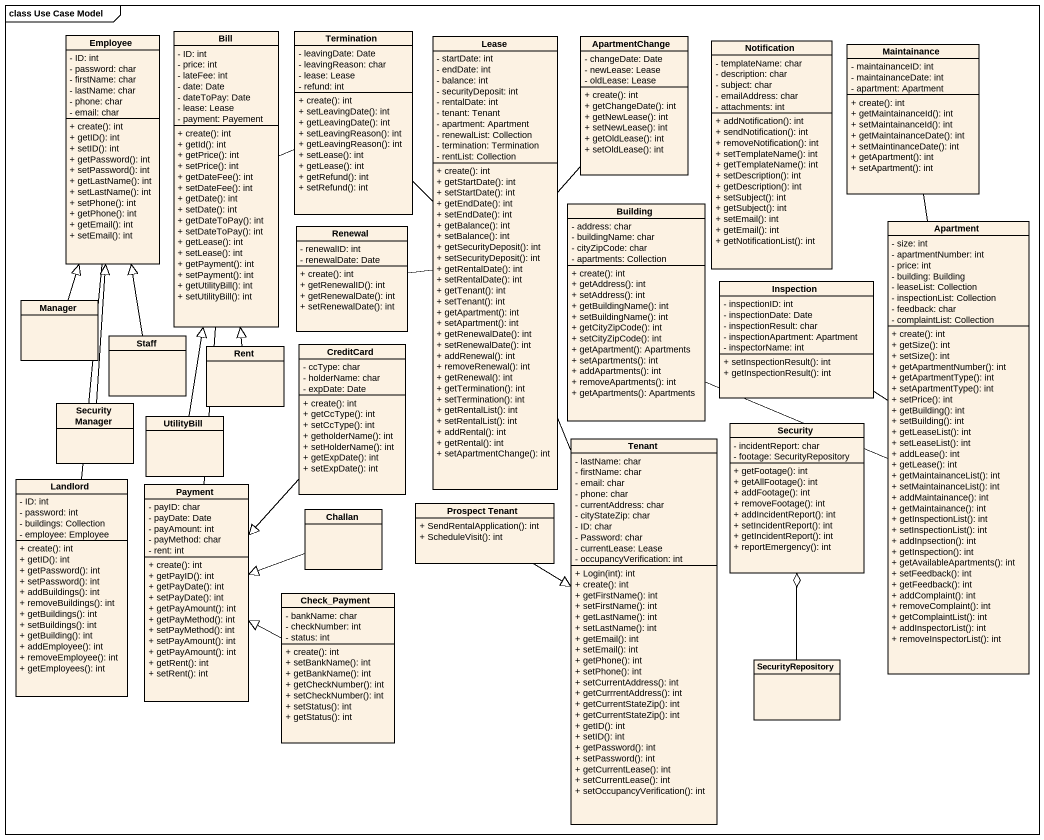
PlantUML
@startuml
mainframe class Use Case Model
hide circle
hide empty members
skinparam classAttributeIconSize 0
class Employee {
  - ID: int
  - password: char
  - firstName: char
  - lastName: char
  - phone: char
  - email: char
  + create(): int
  + getID(): int
  + setID(): int
  + getPassword(): int
  + setPassword(): int
  + getLastName(): int
  + setLastName(): int
  + setPhone(): int
  + getPhone(): int
  + getEmail(): int
  + setEmail(): int
}
class Bill {
  - ID: int
  - price: int
  - lateFee: int
  - date: Date
  - dateToPay: Date
  - lease: Lease
  - payment: Payement
  + create(): int
  + getId(): int
  + getPrice(): int
  + setPrice(): int
  + getDateFee(): int
  + setDateFee(): int
  + getDate(): int
  + setDate(): int
  + getDateToPay(): int
  + setDateToPay(): int
  + getLease(): int
  + setLease(): int
  + getPayment(): int
  + setPayment(): int
  + getUtilityBill(): int
  + setUtilityBill(): int
}
class Termination {
  - leavingDate: Date
  - leavingReason: char
  - lease: Lease
  - refund: int
  + create(): int
  + setLeavingDate(): int
  + getLeavingDate(): int
  + setLeavingReason(): int
  + getLeavingReason(): int
  + setLease(): int
  + getLease(): int
  + getRefund(): int
  + setRefund(): int
}
class Lease {
  - startDate: int
  - endDate: int
  - balance: int
  - securityDeposit: int
  - rentalDate: int
  - tenant: Tenant
  - apartment: Apartment
  - renewalList: Collection
  - termination: Termination
  - rentList: Collection
  + create(): int
  + getStartDate(): int
  + setStartDate(): int
  + getEndDate(): int
  + setEndDate(): int
  + getBalance(): int
  + setBalance(): int
  + getSecurityDeposit(): int
  + setSecurityDeposit(): int
  + getRentalDate(): int
  + setRentalDate(): int
  + getTenant(): int
  + setTenant(): int
  + getApartment(): int
  + setApartment(): int
  + getRenewalDate(): int
  + setRenewalDate(): int
  + addRenewal(): int
  + removeRenewal(): int
  + getRenewal(): int
  + getTermination(): int
  + setTermination(): int
  + getRentalList(): int
  + setRentalList(): int
  + addRental(): int
  + getRental(): int
  + setApartmentChange(): int
}
class ApartmentChange {
  - changeDate: Date
  - newLease: Lease
  - oldLease: Lease
  + create(): int
  + getChangeDate(): int
  + getNewLease(): int
  + setNewLease(): int
  + getOldLease(): int
  + setOldLease(): int
}
class Notification {
  - templateName: char
  - description: char
  - subject: char
  - emailAddress: char
  - attachments: int
  + addNotification(): int
  + sendNotification(): int
  + removeNotification(): int
  + setTemplateName(): int
  + getTemplateName(): int
  + setDescription(): int
  + getDescription(): int
  + setSubject(): int
  + getSubject(): int
  + setEmail(): int
  + getEmail(): int
  + getNotificationList(): int
}
class Maintainance {
  - maintainanceID: int
  - maintainanceDate: int
  - apartment: Apartment
  + create(): int
  + getMaintainanceId(): int
  + setMaintainanceId(): int
  + getMaintainanceDate(): int
  + setMaintinanceDate(): int
  + getApartment(): int
  + setApartment(): int
}
class Renewal {
  - renewalID: int
  - renewalDate: Date
  + create(): int
  + getRenewalID(): int
  + getRenewalDate(): int
  + setRenewalDate(): int
}
class Building {
  - address: char
  - buildingName: char
  - cityZipCode: char
  - apartments: Collection
  + create(): int
  + getAddress(): int
  + setAddress(): int
  + getBuildingName(): int
  + setBuildingName(): int
  + getCityZipCode(): int
  + setCityZipCode(): int
  + getApartment(): Apartments
  + setApartments(): int
  + addApartments(): int
  + removeApartments(): int
  + getApartments(): Apartments
}
class Apartment {
  - size: int
  - apartmentNumber: int
  - price: int
  - building: Building
  - leaseList: Collection
  - inspectionList: Collection
  - feedback: char
  - complaintList: Collection
  + create(): int
  + getSize(): int
  + setSize(): int
  + getApartmentNumber(): int
  + getApartmentType(): int
  + setApartmentType(): int
  + setPrice(): int
  + getBuilding(): int
  + setBuilding(): int
  + getLeaseList(): int
  + setLeaseList(): int
  + addLease(): int
  + getLease(): int
  + getMaintainanceList(): int
  + setMaintainanceList(): int
  + addMaintainance(): int
  + getMaintainance(): int
  + getInspectionList(): int
  + setInspectionList(): int
  + addInpsection(): int
  + getInspection(): int
  + getAvailableApartments(): int
  + setFeedback(): int
  + getFeedback(): int
  + addComplaint(): int
  + removeComplaint(): int
  + getComplaintList(): int
  + addInspectorList(): int
  + removeInspectorList(): int
}
class Manager
class Inspection {
  - inspectionID: int
  - inspectionDate: Date
  - inspectionResult: char
  - inspectionApartment: Apartment
  - inspectorName: int
  + setInspectionResult(): int
  + getInspectionResult(): int
}
class Staff
class Rent
class CreditCard {
  - ccType: char
  - holderName: char
  - expDate: Date
  + create(): int
  + getCcType(): int
  + setCcType(): int
  + getholderName(): int
  + setHolderName(): int
  + getExpDate(): int
  + setExpDate(): int
}
class "Security Manager" as Security_Manager
class UtilityBill
class Security {
  - incidentReport: char
  - footage: SecurityRepository
  + getFootage(): int
  + getAllFootage(): int
  + addFootage(): int
  + removeFootage(): int
  + addIncidentReport(): int
  + setIncidentReport(): int
  + getIncidentReport(): int
  + reportEmergency(): int
}
class Tenant {
  - lastName: char
  - firstName: char
  - email: char
  - phone: char
  - currentAddress: char
  - cityStateZip: char
  - ID: char
  - Password: char
  - currentLease: Lease
  - occupancyVerification: int
  + Login(int): int
  + create(): int
  + getFirstName(): int
  + setFirstName(): int
  + getLastName(): int
  + setLastName(): int
  + getEmail(): int
  + setEmail(): int
  + getPhone(): int
  + setPhone(): int
  + setCurrentAddress(): int
  + getCurrrentAddress(): int
  + getCurrentStateZip(): int
  + getCurrentStateZip(): int
  + getID(): int
  + setID(): int
  + getPassword(): int
  + setPassword(): int
  + getCurrentLease(): int
  + setCurrentLease(): int
  + setOccupancyVerification(): int
}
class Landlord {
  - ID: int
  - password: int
  - buildings: Collection
  - employee: Employee
  + create(): int
  + getID(): int
  + getPassword(): int
  + setPassword(): int
  + addBuildings(): int
  + removeBuildings(): int
  + getBuildings(): int
  + setBuildings(): int
  + getBuilding(): int
  + addEmployee(): int
  + removeEmployee(): int
  + getEmployees(): int
}
class Payment {
  - payID: char
  - payDate: Date
  - payAmount: int
  - payMethod: char
  - rent: int
  + create(): int
  + getPayID(): int
  + getPayDate(): int
  + setPayDate(): int
  + getPayAmount(): int
  + getPayMethod(): int
  + setPayMethod(): int
  + setPayAmount(): int
  + getPayAmount(): int
  + getRent(): int
  + setRent(): int
}
class Challan
class "Prospect Tenant" as Prospect_Tenant {
  + SendRentalApplication(): int
  + ScheduleVisit(): int
}
class Check_Payment {
  - bankName: char
  - checkNumber: int
  - status: int
  + create(): int
  + setBankName(): int
  + getBankName(): int
  + getCheckNumber(): int
  + setCheckNumber(): int
  + setStatus(): int
  + getStatus(): int
}
class SecurityRepository
Bill -right- Termination
Lease -up- Termination
Lease -up- ApartmentChange
Maintainance -- Apartment
Renewal -right- Lease
Apartment -left- Building
Manager -up-|> Employee
Inspection -- Apartment
Staff -up-|> Employee
Rent -up-|> Bill
CreditCard --|> Payment
Security_Manager -up-|> Employee
UtilityBill -up-|> Bill
Tenant -up- Lease
Landlord -up- Employee
Payment -up- Bill
Challan -left-|> Payment
Prospect_Tenant --|> Tenant
Check_Payment -left-|> Payment
SecurityRepository -up-o Security
@enduml
